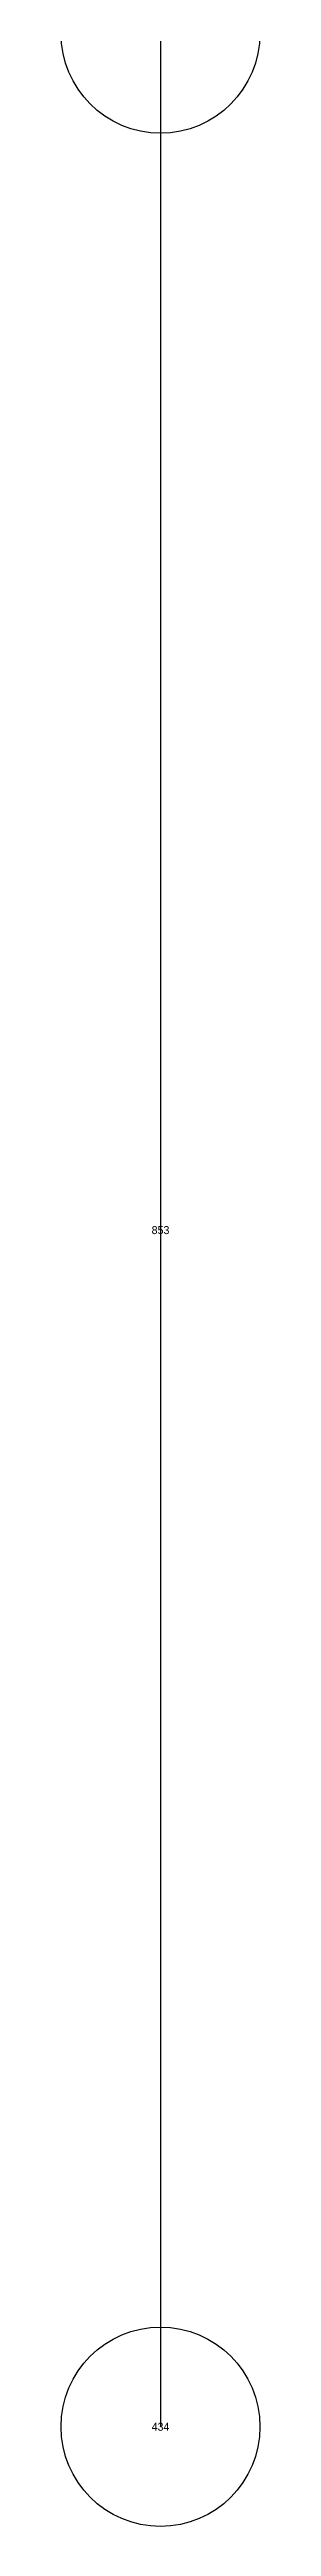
# Model space of a CAD drawing. Extents: x -2.75 to 2.75, y -2.5 to 2.5.
# Drawn here: x -0.025 to 0.025, y -2.5 to -1.879 of the extents above; entities that cross this region are included whole.
import ezdxf
from ezdxf.enums import TextEntityAlignment as Align

# ---------------------------------------------------------------- set-up
doc = ezdxf.new("R2010")
doc.units = 0
doc.header["$MEASUREMENT"] = 0
doc.header["$PDMODE"] = 33
doc.header["$PDSIZE"] = 0.05
for name, color, linetype in [('BRANCHE ESTERNO', 1, 'Continuous'), ('BRANCHES-Index', 7, 'Continuous'), ('NODI-Index', 7, 'Continuous'), ('NODO ESTERNO ZMINIMO', 4, 'Continuous'), ('NODO INTRADOSSO INTERNO', 7, 'Continuous')]:
    doc.layers.add(name, color=color, linetype=linetype)

msp = doc.modelspace()

# ---------------------------------------------------------------- linework, layer by layer
at = {"layer": 'BRANCHE ESTERNO'}
msp.add_line((0, -1.875, 1.875), (0, -2.475, -1.125), dxfattribs=at)
at = {"layer": 'NODO ESTERNO ZMINIMO'}
msp.add_point((0, -2.475, -1.125), dxfattribs=at)
at = {"layer": 'NODO INTRADOSSO INTERNO'}
msp.add_point((0, -1.875, 1.875), dxfattribs=at)

# ---------------------------------------------------------------- texts
at = {"layer": 'BRANCHES-Index'}
msp.add_text('853', height=0.002, dxfattribs=at).set_placement((0, -2.175, 0.375), align=Align.MIDDLE_CENTER)
at = {"layer": 'NODI-Index'}
msp.add_text('434', height=0.002, dxfattribs=at).set_placement((0, -2.475, -1.125), align=Align.MIDDLE_CENTER)

doc.saveas('drawing.dxf')
